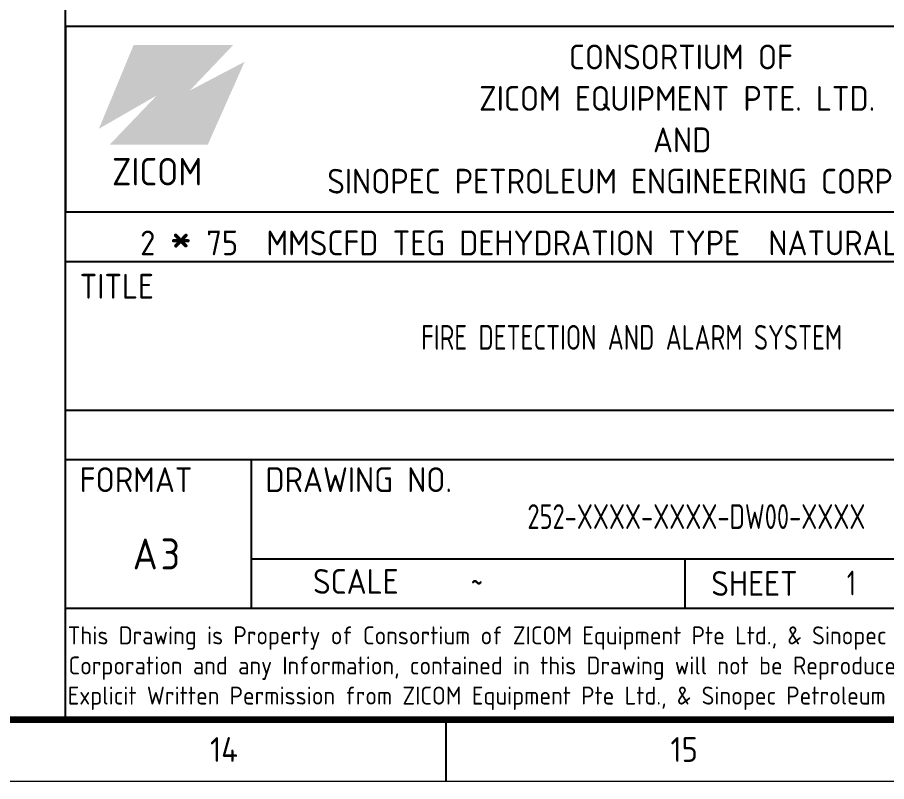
# Model space of a CAD drawing. Header units: inches. Extents: x 735 to 7643, y 526 to 1733.
# Drawn here: x 2023.2 to 2209.6, y 617.7 to 781.5 of the extents above; entities that cross this region are included whole.
import ezdxf

# ---------------------------------------------------------------- set-up
doc = ezdxf.new("R2010")
doc.units = ezdxf.units.IN
doc.header["$MEASUREMENT"] = 0
doc.layers.add('TEG BORDER', color=7, linetype='Continuous')
doc.styles.add('1', font='isocp.shx')
doc.styles.add('TEG BORDER', font='isocp.shx')

# ---------------------------------------------------------------- blocks, each defined once
blk = doc.blocks.new('ZICOM LOGO')
at = {"layer": 'TEG BORDER', "true_color": 0xff3333}
blk.add_hatch(color=20, dxfattribs=at).paths.add_polyline_path([(6.201, 2.803), (3.231, -3.888), (-4.69, -3.888), (-0.905, 0.069), (-5.564, -2.608), (-2.768, 4.141), (5.269, 4.141), (1.775, 0.476)])
at = {"layer": 'TEG BORDER', "color": 172, "style": '1'}
blk.add_text('ZICOM', height=2.2147, dxfattribs=at).set_placement((-4.507, -7.183))
blk = doc.blocks.new('TEG BORDER A2')
at = {"linetype": 'Continuous'}
blk.add_line((5, 5), (489, 5), dxfattribs=at)
for p, q in [((489, 5), (589, 5)), ((519.75, 0), (519.75, 5))]:
    blk.add_line(p, q)
at = {"color": 5, "lineweight": 15}
blk.add_lwpolyline([(0, 420), (594, 420), (594, 0), (0, 0)], close=True, dxfattribs=at)
at = {"lineweight": 100}
blk.add_lwpolyline([(5, 415), (589, 415), (589, 5), (5, 5)], close=True, dxfattribs=at)
at = {"layer": 'TEG BORDER'}
for p, q in [((489, 5), (489, 116)), ((489, 46), (589, 46)), ((489, 42), (589, 42)), ((489, 30), (589, 30)), ((489, 26), (589, 26)), ((504, 26), (504, 14)), ((504, 18), (574, 18)), ((539, 18), (539, 14)), ((489, 14), (589, 14)), ((489, 14), (589, 14))]:
    blk.add_line(p, q, dxfattribs=at)
at = {"layer": 'TEG BORDER', "color": 0}
for q in [(489, 46), (589, 61)]:
    blk.add_line((489, 61), q, dxfattribs=at)
blk.add_blockref('ZICOM LOGO', (497.26, 55.33))
at = {"char_height": 2, "attachment_point": 7, "style": 'TEG BORDER'}
for s, insert in [('\\pi1.1102e-016;14', (500.672, 1.593)), ('\\pi0.058579;15', (537.797, 1.593))]:
    blk.add_mtext_dynamic_manual_height_columns(s, width=2, gutter_width=1, heights=[0], dxfattribs=dict(at, insert=insert))
at = {"layer": 'TEG BORDER', "color": 7, "style": 'TEG BORDER'}
for s, height, p in [('CONSORTIUM OF', 2, (529.647, 57.517)), ('ZICOM EQUIPMENT PTE. LTD.', 2, (522.4, 54.17)), ('AND', 2, (536.443, 50.823)), ('SINOPEC PETROLEUM ENGINEERING CORPORATION', 2, (510.14, 47.486)), ('This Drawing is Property of Consortium of ZICOM Equipment Pte Ltd., & Sinopec Petroleum Engineering', 1.45, (489.174, 11.082)), ('Corporation and any Information, contained in this Drawing will not be Reproduced, Disclosed to others without', 1.45, (489.242, 8.652)), ('Explicit Written Permission from ZICOM Equipment Pte Ltd., & Sinopec Petroleum Engineering Corporation.', 1.45, (489.174, 6.221))]:
    blk.add_text(s, height=height, dxfattribs=at).set_placement(p)
at = {"layer": 'TEG BORDER', "style": 'TEG BORDER'}
for s, height, p in [(' TITLE', 2, (489, 39)), (' FORMAT', 2, (489, 23.382)), (' DRAWING NO.', 2, (504, 23.382)), ('A', 2.5, (494.425, 17.132)), ('3', 2.5, (496.675, 17.132)), ('SCALE', 2, (508.99, 15.164)), ('SHEET', 2, (541.151, 15))]:
    blk.add_text(s, height=height, dxfattribs=at).set_placement(p)
at = {"layer": 'TEG BORDER', "lineweight": 25, "insert": (489, 44), "char_height": 2, "width": 100, "attachment_point": 4, "style": 'TEG BORDER'}
blk.add_mtext('\\pi6.0244,t14.613;2 {\\H1.5x;*\\H0.66667x; 75  MMSCFD TEG DEHYDRATION TYPE  NATURAL GAS PROCESS PLANT}', dxfattribs=at)

msp = doc.modelspace()

# ---------------------------------------------------------------- linework, layer by layer
msp.add_line((2033.57, 729.18), (2299.11, 729.18))

# ---------------------------------------------------------------- block references
at = {"color": 8, "lineweight": 20, "xscale": 2.6554, "yscale": 2.6554, "zscale": 2.6554}
msp.add_blockref('TEG BORDER A2', (735.08, 617.66), dxfattribs=at)

# ---------------------------------------------------------------- texts
at = {"style": 'TEG BORDER', "width": 0.8}
for s, height, p in [('252-XXXX-XXXX-DW00-XXXX', 5.3108, (2132.62, 671.84)), ('1', 5.31, (2201.14, 657.59)), ('~', 5.31, (2120.47, 657.61))]:
    msp.add_text(s, height=height, dxfattribs=at).set_placement(p)
at = {"layer": 'TEG BORDER', "style": 'TEG BORDER', "width": 0.8}
msp.add_text('FIRE DETECTION AND ALARM SYSTEM', height=5.3108, dxfattribs=at).set_placement((2109.82, 710.26))

doc.saveas('drawing.dxf')
